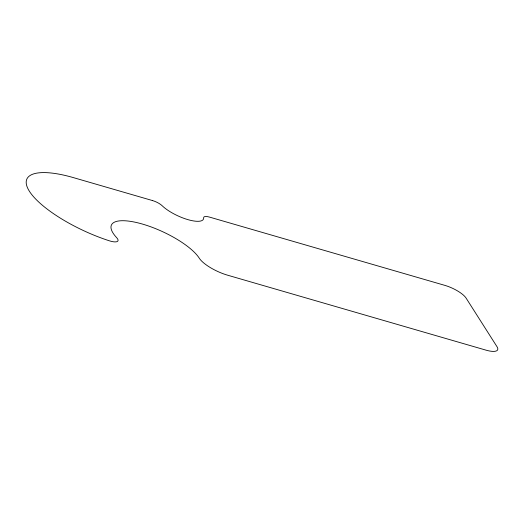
<?xml version="1.0" encoding="UTF-8"?>
<svg xmlns="http://www.w3.org/2000/svg" width="524" height="524" viewBox="0 0 524 524"><rect width="100%" height="100%" fill="white"/><g stroke="black" fill="none" stroke-linecap="round" stroke-linejoin="round"><path stroke-width="0.79" d="M152.569 200.581L73.393 177.616A73.923 23.089 24.8 0 0 28.624 189.989A73.923 23.089 24.8 0 0 109.333 240.798A12.321 3.845 24.8 0 0 116.656 237.667A49.282 15.393 24.8 0 1 138.251 222.936A49.282 15.393 24.8 0 1 199.238 258.155A24.641 7.696 24.8 0 0 227.639 275.205L486.017 350.15A18.478 5.771 24.8 0 0 497.021 346.737L466.118 298.143A18.478 5.771 24.8 0 0 444.817 285.357L209.534 217.106A9.242 2.889 24.8 0 0 203.639 217.801A24.641 7.696 24.8 0 1 187.919 219.641A24.641 7.696 24.8 0 1 162.211 205.781A9.242 2.889 24.8 0 0 152.569 200.581"/></g></svg>
